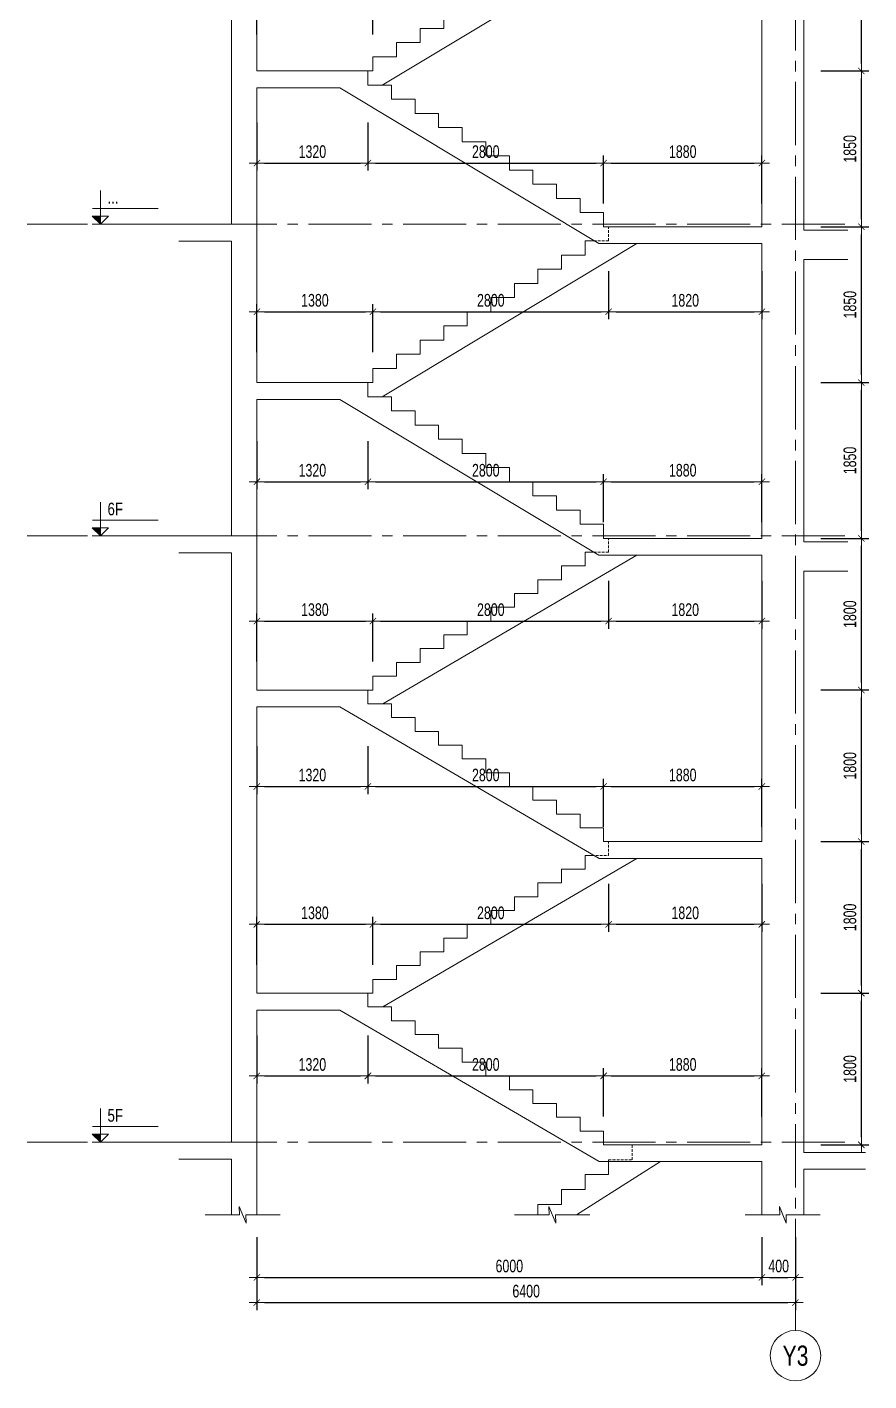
# Model space of a CAD drawing. Header units: millimetres. Extents: x -179076 to 100718, y -27473 to 38481.
# Drawn here: x 12497 to 22499, y -26874 to -10800 of the extents above; entities that cross this region are included whole.
import ezdxf
from ezdxf.enums import TextEntityAlignment as Align

# ---------------------------------------------------------------- set-up
doc = ezdxf.new("R2010")
doc.units = ezdxf.units.MM
doc.linetypes.add('CENTER2', pattern=[1.125, 0.75, -0.125, 0.125, -0.125])
doc.linetypes.add('HIDDEN2', pattern=[4.7625, 3.175, -1.5875])
doc.layers.get('Defpoints').update_dxf_attribs({"color": 151, "lineweight": 9})
for name, color, linetype, lineweight in [('NDC_S_ANNO', 7, 'Continuous', 20), ('NDC_S_AXIS', 5, 'CENTER2', 13), ('NDC_S_CONTINUOUS', 3, 'Continuous', 20), ('NDC_S_DIM', 1, 'Continuous', 15), ('NDC_S_HIDDEN', 8, 'HIDDEN2', 13), ('NDC_S_SLAB', 2, 'Continuous', 20), ('NDC_S_SYMBOL', 1, 'Continuous', 15), ('NDC_S_TEXT SYMBOL', 7, 'Continuous', 20), ('NDC_S_VN TEXT', 7, 'Continuous', 20)]:
    doc.layers.add(name, color=color, linetype=linetype, lineweight=lineweight)
doc.styles.add('NDC_ANNO', font='', dxfattribs={"width": 0.8})
doc.styles.add('NDC_DIM', font='', dxfattribs={"width": 0.75})
doc.styles.get('NDC_ANNO').set_extended_font_data('Dotum')
doc.styles.get('NDC_DIM').set_extended_font_data('Dotum')
doc.dimstyles.new('NDC_dim_60', dxfattribs={"dimscale": 60, "dimtxt": 2.5, "dimasz": 1.5, "dimexe": 1.5, "dimexo": 2.5, "dimgap": 1, "dimtad": 1, "dimdec": 0, "dimzin": 0, "dimdsep": 46, "dimtxsty": 'NDC_DIM', "dimblk": 'DIMMARK', "dimcen": 0.09, "dimdle": 1.2, "dimclrd": 1, "dimclre": 1, "dimclrt": 3, "dimadec": 0, "dimazin": 0, "dimtfac": 1, "dimtdec": 0, "dimtix": 1, "dimtofl": 0, "dimtmove": 0, "dimatfit": 3, "dimfxl": 8, "dimfxlon": 1, "dimtolj": 1, "dimtzin": 0, "dimarcsym": 0})

# ---------------------------------------------------------------- blocks, each defined once
blk = doc.blocks.new('DIMMARK')
at = {"layer": 'NDC_S_DIM', "color": 1}
blk.add_line((-1.5, 0), (1, 0), dxfattribs=at)
at = {"layer": 'NDC_S_DIM', "color": 2, "const_width": 0.1}
blk.add_lwpolyline([(-0.42, -0.42), (0.42, 0.42)], dxfattribs=at)
blk = doc.blocks.new('*D302')
at = {"layer": 'Defpoints', "color": 0, "transparency": 16777216}
for p in [(15227, -22471), (16547, -22435), (16547, -23253)]:
    blk.add_point(p, dxfattribs=at)
at = {"layer": 'NDC_S_DIM', "color": 1, "lineweight": -2, "transparency": 16777216}
for p, q in [((15227, -22773), (15227, -23343)), ((16547, -22773), (16547, -23343)), ((15317, -23253), (16457, -23253))]:
    blk.add_line(p, q, dxfattribs=at)
at = {"layer": 'NDC_S_DIM', "color": 1, "lineweight": -2, "transparency": 16777216, "xscale": 90, "yscale": 90, "zscale": 90, "rotation": 180}
blk.add_blockref('DIMMARK', (15227, -23253), dxfattribs=at)
at = {"layer": 'NDC_S_DIM', "color": 1, "lineweight": -2, "transparency": 16777216, "xscale": 90, "yscale": 90, "zscale": 90}
blk.add_blockref('DIMMARK', (16547, -23253), dxfattribs=at)
at = {"layer": 'NDC_S_DIM', "color": 3, "transparency": 16777216, "insert": (15887, -23118), "char_height": 150, "attachment_point": 5, "style": 'NDC_DIM'}
blk.add_mtext('\\A1;1320', dxfattribs=at)
blk = doc.blocks.new('*D303')
at = {"layer": 'Defpoints', "color": 0, "transparency": 16777216}
for p in [(16547, -22435), (19347, -23253), (19347, -24071)]:
    blk.add_point(p, dxfattribs=at)
at = {"layer": 'NDC_S_DIM', "color": 1, "lineweight": -2, "transparency": 16777216}
for p, q in [((16547, -22773), (16547, -23343)), ((16637, -23253), (19257, -23253)), ((19347, -23733), (19347, -23163))]:
    blk.add_line(p, q, dxfattribs=at)
at = {"layer": 'NDC_S_DIM', "color": 1, "lineweight": -2, "transparency": 16777216, "xscale": 90, "yscale": 90, "zscale": 90, "rotation": 180}
blk.add_blockref('DIMMARK', (16547, -23253), dxfattribs=at)
at = {"layer": 'NDC_S_DIM', "color": 1, "lineweight": -2, "transparency": 16777216, "xscale": 90, "yscale": 90, "zscale": 90}
blk.add_blockref('DIMMARK', (19347, -23253), dxfattribs=at)
at = {"layer": 'NDC_S_DIM', "color": 3, "transparency": 16777216, "insert": (17947, -23118), "char_height": 150, "attachment_point": 5, "style": 'NDC_DIM'}
blk.add_mtext('\\A1;2800', dxfattribs=at)
blk = doc.blocks.new('*D304')
at = {"layer": 'Defpoints', "color": 0, "transparency": 16777216}
for p in [(21227, -23253), (19347, -24071), (21227, -24071)]:
    blk.add_point(p, dxfattribs=at)
at = {"layer": 'NDC_S_DIM', "color": 1, "lineweight": -2, "transparency": 16777216}
for p, q in [((19347, -23733), (19347, -23163)), ((19437, -23253), (21137, -23253)), ((21227, -23733), (21227, -23163))]:
    blk.add_line(p, q, dxfattribs=at)
at = {"layer": 'NDC_S_DIM', "color": 1, "lineweight": -2, "transparency": 16777216, "xscale": 90, "yscale": 90, "zscale": 90, "rotation": 180}
blk.add_blockref('DIMMARK', (19347, -23253), dxfattribs=at)
at = {"layer": 'NDC_S_DIM', "color": 1, "lineweight": -2, "transparency": 16777216, "xscale": 90, "yscale": 90, "zscale": 90}
blk.add_blockref('DIMMARK', (21227, -23253), dxfattribs=at)
at = {"layer": 'NDC_S_DIM', "color": 3, "transparency": 16777216, "insert": (20287, -23118), "char_height": 150, "attachment_point": 5, "style": 'NDC_DIM'}
blk.add_mtext('\\A1;1880', dxfattribs=at)
blk = doc.blocks.new('*D305')
at = {"layer": 'Defpoints', "color": 0, "transparency": 16777216}
for p in [(16607, -21453), (15227, -22271), (16607, -22271)]:
    blk.add_point(p, dxfattribs=at)
at = {"layer": 'NDC_S_DIM', "color": 1, "lineweight": -2, "transparency": 16777216}
for p, q in [((15227, -21933), (15227, -21363)), ((16607, -21933), (16607, -21363)), ((15317, -21453), (16517, -21453))]:
    blk.add_line(p, q, dxfattribs=at)
at = {"layer": 'NDC_S_DIM', "color": 1, "lineweight": -2, "transparency": 16777216, "xscale": 90, "yscale": 90, "zscale": 90, "rotation": 180}
blk.add_blockref('DIMMARK', (15227, -21453), dxfattribs=at)
at = {"layer": 'NDC_S_DIM', "color": 1, "lineweight": -2, "transparency": 16777216, "xscale": 90, "yscale": 90, "zscale": 90}
blk.add_blockref('DIMMARK', (16607, -21453), dxfattribs=at)
at = {"layer": 'NDC_S_DIM', "color": 3, "transparency": 16777216, "insert": (15917, -21318), "char_height": 150, "attachment_point": 5, "style": 'NDC_DIM'}
blk.add_mtext('\\A1;1380', dxfattribs=at)
blk = doc.blocks.new('*D306')
at = {"layer": 'Defpoints', "color": 0, "transparency": 16777216}
for p in [(19407, -20635), (19407, -21453), (16607, -22271)]:
    blk.add_point(p, dxfattribs=at)
at = {"layer": 'NDC_S_DIM', "color": 1, "lineweight": -2, "transparency": 16777216}
for p, q in [((19407, -20973), (19407, -21543)), ((16607, -21933), (16607, -21363)), ((16697, -21453), (19317, -21453))]:
    blk.add_line(p, q, dxfattribs=at)
at = {"layer": 'NDC_S_DIM', "color": 1, "lineweight": -2, "transparency": 16777216, "xscale": 90, "yscale": 90, "zscale": 90, "rotation": 180}
blk.add_blockref('DIMMARK', (16607, -21453), dxfattribs=at)
at = {"layer": 'NDC_S_DIM', "color": 1, "lineweight": -2, "transparency": 16777216, "xscale": 90, "yscale": 90, "zscale": 90}
blk.add_blockref('DIMMARK', (19407, -21453), dxfattribs=at)
at = {"layer": 'NDC_S_DIM', "color": 3, "transparency": 16777216, "insert": (18007, -21318), "char_height": 150, "attachment_point": 5, "style": 'NDC_DIM'}
blk.add_mtext('\\A1;2800', dxfattribs=at)
blk = doc.blocks.new('*D307')
at = {"layer": 'Defpoints', "color": 0, "transparency": 16777216}
for p in [(19407, -20635), (21227, -20671), (21227, -21453)]:
    blk.add_point(p, dxfattribs=at)
at = {"layer": 'NDC_S_DIM', "color": 1, "lineweight": -2, "transparency": 16777216}
for p, q in [((19407, -20973), (19407, -21543)), ((21227, -20973), (21227, -21543)), ((19497, -21453), (21137, -21453))]:
    blk.add_line(p, q, dxfattribs=at)
at = {"layer": 'NDC_S_DIM', "color": 1, "lineweight": -2, "transparency": 16777216, "xscale": 90, "yscale": 90, "zscale": 90, "rotation": 180}
blk.add_blockref('DIMMARK', (19407, -21453), dxfattribs=at)
at = {"layer": 'NDC_S_DIM', "color": 1, "lineweight": -2, "transparency": 16777216, "xscale": 90, "yscale": 90, "zscale": 90}
blk.add_blockref('DIMMARK', (21227, -21453), dxfattribs=at)
at = {"layer": 'NDC_S_DIM', "color": 3, "transparency": 16777216, "insert": (20317, -21318), "char_height": 150, "attachment_point": 5, "style": 'NDC_DIM'}
blk.add_mtext('\\A1;1820', dxfattribs=at)
blk = doc.blocks.new('*D308')
at = {"layer": 'Defpoints', "color": 0, "transparency": 16777216}
for p in [(15227, -18671), (16547, -18671), (16547, -19817)]:
    blk.add_point(p, dxfattribs=at)
at = {"layer": 'NDC_S_DIM', "color": 1, "lineweight": -2, "transparency": 16777216}
for p, q in [((15227, -19337), (15227, -19907)), ((16547, -19337), (16547, -19907)), ((15317, -19817), (16457, -19817))]:
    blk.add_line(p, q, dxfattribs=at)
at = {"layer": 'NDC_S_DIM', "color": 1, "lineweight": -2, "transparency": 16777216, "xscale": 90, "yscale": 90, "zscale": 90, "rotation": 180}
blk.add_blockref('DIMMARK', (15227, -19817), dxfattribs=at)
at = {"layer": 'NDC_S_DIM', "color": 1, "lineweight": -2, "transparency": 16777216, "xscale": 90, "yscale": 90, "zscale": 90}
blk.add_blockref('DIMMARK', (16547, -19817), dxfattribs=at)
at = {"layer": 'NDC_S_DIM', "color": 3, "transparency": 16777216, "insert": (15887, -19681), "char_height": 150, "attachment_point": 5, "style": 'NDC_DIM'}
blk.add_mtext('\\A1;1320', dxfattribs=at)
blk = doc.blocks.new('*D309')
at = {"layer": 'Defpoints', "color": 0, "transparency": 16777216}
for p in [(16547, -18671), (19347, -19817), (19347, -20471)]:
    blk.add_point(p, dxfattribs=at)
at = {"layer": 'NDC_S_DIM', "color": 1, "lineweight": -2, "transparency": 16777216}
for p, q in [((16547, -19337), (16547, -19907)), ((19347, -20297), (19347, -19727)), ((16637, -19817), (19257, -19817))]:
    blk.add_line(p, q, dxfattribs=at)
at = {"layer": 'NDC_S_DIM', "color": 1, "lineweight": -2, "transparency": 16777216, "xscale": 90, "yscale": 90, "zscale": 90, "rotation": 180}
blk.add_blockref('DIMMARK', (16547, -19817), dxfattribs=at)
at = {"layer": 'NDC_S_DIM', "color": 1, "lineweight": -2, "transparency": 16777216, "xscale": 90, "yscale": 90, "zscale": 90}
blk.add_blockref('DIMMARK', (19347, -19817), dxfattribs=at)
at = {"layer": 'NDC_S_DIM', "color": 3, "transparency": 16777216, "insert": (17947, -19681), "char_height": 150, "attachment_point": 5, "style": 'NDC_DIM'}
blk.add_mtext('\\A1;2800', dxfattribs=at)
blk = doc.blocks.new('*D310')
at = {"layer": 'Defpoints', "color": 0, "transparency": 16777216}
for p in [(21227, -19817), (19347, -20471), (21227, -20471)]:
    blk.add_point(p, dxfattribs=at)
at = {"layer": 'NDC_S_DIM', "color": 1, "lineweight": -2, "transparency": 16777216}
for p, q in [((19347, -20297), (19347, -19727)), ((21227, -20297), (21227, -19727)), ((19437, -19817), (21137, -19817))]:
    blk.add_line(p, q, dxfattribs=at)
at = {"layer": 'NDC_S_DIM', "color": 1, "lineweight": -2, "transparency": 16777216, "xscale": 90, "yscale": 90, "zscale": 90, "rotation": 180}
blk.add_blockref('DIMMARK', (19347, -19817), dxfattribs=at)
at = {"layer": 'NDC_S_DIM', "color": 1, "lineweight": -2, "transparency": 16777216, "xscale": 90, "yscale": 90, "zscale": 90}
blk.add_blockref('DIMMARK', (21227, -19817), dxfattribs=at)
at = {"layer": 'NDC_S_DIM', "color": 3, "transparency": 16777216, "insert": (20287, -19681), "char_height": 150, "attachment_point": 5, "style": 'NDC_DIM'}
blk.add_mtext('\\A1;1880', dxfattribs=at)
blk = doc.blocks.new('*D311')
at = {"layer": 'Defpoints', "color": 0, "transparency": 16777216}
for p in [(16607, -17853), (15227, -18671), (16607, -18671)]:
    blk.add_point(p, dxfattribs=at)
at = {"layer": 'NDC_S_DIM', "color": 1, "lineweight": -2, "transparency": 16777216}
for p, q in [((15227, -18333), (15227, -17763)), ((16607, -18333), (16607, -17763)), ((15317, -17853), (16517, -17853))]:
    blk.add_line(p, q, dxfattribs=at)
at = {"layer": 'NDC_S_DIM', "color": 1, "lineweight": -2, "transparency": 16777216, "xscale": 90, "yscale": 90, "zscale": 90, "rotation": 180}
blk.add_blockref('DIMMARK', (15227, -17853), dxfattribs=at)
at = {"layer": 'NDC_S_DIM', "color": 1, "lineweight": -2, "transparency": 16777216, "xscale": 90, "yscale": 90, "zscale": 90}
blk.add_blockref('DIMMARK', (16607, -17853), dxfattribs=at)
at = {"layer": 'NDC_S_DIM', "color": 3, "transparency": 16777216, "insert": (15917, -17718), "char_height": 150, "attachment_point": 5, "style": 'NDC_DIM'}
blk.add_mtext('\\A1;1380', dxfattribs=at)
blk = doc.blocks.new('*D312')
at = {"layer": 'Defpoints', "color": 0, "transparency": 16777216}
for p in [(19407, -17035), (19407, -17853), (16607, -18671)]:
    blk.add_point(p, dxfattribs=at)
at = {"layer": 'NDC_S_DIM', "color": 1, "lineweight": -2, "transparency": 16777216}
for p, q in [((19407, -17373), (19407, -17943)), ((16607, -18333), (16607, -17763)), ((16697, -17853), (19317, -17853))]:
    blk.add_line(p, q, dxfattribs=at)
at = {"layer": 'NDC_S_DIM', "color": 1, "lineweight": -2, "transparency": 16777216, "xscale": 90, "yscale": 90, "zscale": 90, "rotation": 180}
blk.add_blockref('DIMMARK', (16607, -17853), dxfattribs=at)
at = {"layer": 'NDC_S_DIM', "color": 1, "lineweight": -2, "transparency": 16777216, "xscale": 90, "yscale": 90, "zscale": 90}
blk.add_blockref('DIMMARK', (19407, -17853), dxfattribs=at)
at = {"layer": 'NDC_S_DIM', "color": 3, "transparency": 16777216, "insert": (18007, -17718), "char_height": 150, "attachment_point": 5, "style": 'NDC_DIM'}
blk.add_mtext('\\A1;2800', dxfattribs=at)
blk = doc.blocks.new('*D313')
at = {"layer": 'Defpoints', "color": 0, "transparency": 16777216}
for p in [(19407, -17035), (21227, -17071), (21227, -17853)]:
    blk.add_point(p, dxfattribs=at)
at = {"layer": 'NDC_S_DIM', "color": 1, "lineweight": -2, "transparency": 16777216}
for p, q in [((19407, -17373), (19407, -17943)), ((21227, -17373), (21227, -17943)), ((19497, -17853), (21137, -17853))]:
    blk.add_line(p, q, dxfattribs=at)
at = {"layer": 'NDC_S_DIM', "color": 1, "lineweight": -2, "transparency": 16777216, "xscale": 90, "yscale": 90, "zscale": 90, "rotation": 180}
blk.add_blockref('DIMMARK', (19407, -17853), dxfattribs=at)
at = {"layer": 'NDC_S_DIM', "color": 1, "lineweight": -2, "transparency": 16777216, "xscale": 90, "yscale": 90, "zscale": 90}
blk.add_blockref('DIMMARK', (21227, -17853), dxfattribs=at)
at = {"layer": 'NDC_S_DIM', "color": 3, "transparency": 16777216, "insert": (20317, -17718), "char_height": 150, "attachment_point": 5, "style": 'NDC_DIM'}
blk.add_mtext('\\A1;1820', dxfattribs=at)
blk = doc.blocks.new('*D314')
at = {"layer": 'Defpoints', "color": 0, "transparency": 16777216}
for p in [(15227, -15221), (16547, -15189), (16547, -16198)]:
    blk.add_point(p, dxfattribs=at)
at = {"layer": 'NDC_S_DIM', "color": 1, "lineweight": -2, "transparency": 16777216}
for p, q in [((15227, -15718), (15227, -16288)), ((16547, -15718), (16547, -16288)), ((15317, -16198), (16457, -16198))]:
    blk.add_line(p, q, dxfattribs=at)
at = {"layer": 'NDC_S_DIM', "color": 1, "lineweight": -2, "transparency": 16777216, "xscale": 90, "yscale": 90, "zscale": 90, "rotation": 180}
blk.add_blockref('DIMMARK', (15227, -16198), dxfattribs=at)
at = {"layer": 'NDC_S_DIM', "color": 1, "lineweight": -2, "transparency": 16777216, "xscale": 90, "yscale": 90, "zscale": 90}
blk.add_blockref('DIMMARK', (16547, -16198), dxfattribs=at)
at = {"layer": 'NDC_S_DIM', "color": 3, "transparency": 16777216, "insert": (15887, -16063), "char_height": 150, "attachment_point": 5, "style": 'NDC_DIM'}
blk.add_mtext('\\A1;1320', dxfattribs=at)
blk = doc.blocks.new('*D315')
at = {"layer": 'Defpoints', "color": 0, "transparency": 16777216}
for p in [(16547, -15189), (19347, -16198), (19347, -16871)]:
    blk.add_point(p, dxfattribs=at)
at = {"layer": 'NDC_S_DIM', "color": 1, "lineweight": -2, "transparency": 16777216}
for p, q in [((16547, -15718), (16547, -16288)), ((16637, -16198), (19257, -16198)), ((19347, -16678), (19347, -16108))]:
    blk.add_line(p, q, dxfattribs=at)
at = {"layer": 'NDC_S_DIM', "color": 1, "lineweight": -2, "transparency": 16777216, "xscale": 90, "yscale": 90, "zscale": 90, "rotation": 180}
blk.add_blockref('DIMMARK', (16547, -16198), dxfattribs=at)
at = {"layer": 'NDC_S_DIM', "color": 1, "lineweight": -2, "transparency": 16777216, "xscale": 90, "yscale": 90, "zscale": 90}
blk.add_blockref('DIMMARK', (19347, -16198), dxfattribs=at)
at = {"layer": 'NDC_S_DIM', "color": 3, "transparency": 16777216, "insert": (17947, -16063), "char_height": 150, "attachment_point": 5, "style": 'NDC_DIM'}
blk.add_mtext('\\A1;2800', dxfattribs=at)
blk = doc.blocks.new('*D316')
at = {"layer": 'Defpoints', "color": 0, "transparency": 16777216}
for p in [(21227, -16198), (19347, -16871), (21227, -16871)]:
    blk.add_point(p, dxfattribs=at)
at = {"layer": 'NDC_S_DIM', "color": 1, "lineweight": -2, "transparency": 16777216}
for p, q in [((19347, -16678), (19347, -16108)), ((19437, -16198), (21137, -16198)), ((21227, -16678), (21227, -16108))]:
    blk.add_line(p, q, dxfattribs=at)
at = {"layer": 'NDC_S_DIM', "color": 1, "lineweight": -2, "transparency": 16777216, "xscale": 90, "yscale": 90, "zscale": 90, "rotation": 180}
blk.add_blockref('DIMMARK', (19347, -16198), dxfattribs=at)
at = {"layer": 'NDC_S_DIM', "color": 1, "lineweight": -2, "transparency": 16777216, "xscale": 90, "yscale": 90, "zscale": 90}
blk.add_blockref('DIMMARK', (21227, -16198), dxfattribs=at)
at = {"layer": 'NDC_S_DIM', "color": 3, "transparency": 16777216, "insert": (20287, -16063), "char_height": 150, "attachment_point": 5, "style": 'NDC_DIM'}
blk.add_mtext('\\A1;1880', dxfattribs=at)
blk = doc.blocks.new('*D317')
at = {"layer": 'Defpoints', "color": 0, "transparency": 16777216}
for p in [(16607, -14180), (15227, -15021), (16607, -15021)]:
    blk.add_point(p, dxfattribs=at)
at = {"layer": 'NDC_S_DIM', "color": 1, "lineweight": -2, "transparency": 16777216}
for p, q in [((15227, -14660), (15227, -14090)), ((16607, -14660), (16607, -14090)), ((15317, -14180), (16517, -14180))]:
    blk.add_line(p, q, dxfattribs=at)
at = {"layer": 'NDC_S_DIM', "color": 1, "lineweight": -2, "transparency": 16777216, "xscale": 90, "yscale": 90, "zscale": 90, "rotation": 180}
blk.add_blockref('DIMMARK', (15227, -14180), dxfattribs=at)
at = {"layer": 'NDC_S_DIM', "color": 1, "lineweight": -2, "transparency": 16777216, "xscale": 90, "yscale": 90, "zscale": 90}
blk.add_blockref('DIMMARK', (16607, -14180), dxfattribs=at)
at = {"layer": 'NDC_S_DIM', "color": 3, "transparency": 16777216, "insert": (15917, -14045), "char_height": 150, "attachment_point": 5, "style": 'NDC_DIM'}
blk.add_mtext('\\A1;1380', dxfattribs=at)
blk = doc.blocks.new('*D318')
at = {"layer": 'Defpoints', "color": 0, "transparency": 16777216}
for p in [(19407, -13339), (19407, -14180), (16607, -15021)]:
    blk.add_point(p, dxfattribs=at)
at = {"layer": 'NDC_S_DIM', "color": 1, "lineweight": -2, "transparency": 16777216}
for p, q in [((19407, -13700), (19407, -14270)), ((16607, -14660), (16607, -14090)), ((16697, -14180), (19317, -14180))]:
    blk.add_line(p, q, dxfattribs=at)
at = {"layer": 'NDC_S_DIM', "color": 1, "lineweight": -2, "transparency": 16777216, "xscale": 90, "yscale": 90, "zscale": 90, "rotation": 180}
blk.add_blockref('DIMMARK', (16607, -14180), dxfattribs=at)
at = {"layer": 'NDC_S_DIM', "color": 1, "lineweight": -2, "transparency": 16777216, "xscale": 90, "yscale": 90, "zscale": 90}
blk.add_blockref('DIMMARK', (19407, -14180), dxfattribs=at)
at = {"layer": 'NDC_S_DIM', "color": 3, "transparency": 16777216, "insert": (18007, -14045), "char_height": 150, "attachment_point": 5, "style": 'NDC_DIM'}
blk.add_mtext('\\A1;2800', dxfattribs=at)
blk = doc.blocks.new('*D319')
at = {"layer": 'Defpoints', "color": 0, "transparency": 16777216}
for p in [(19407, -13339), (21227, -13371), (21227, -14180)]:
    blk.add_point(p, dxfattribs=at)
at = {"layer": 'NDC_S_DIM', "color": 1, "lineweight": -2, "transparency": 16777216}
for p, q in [((19407, -13700), (19407, -14270)), ((21227, -13700), (21227, -14270)), ((19497, -14180), (21137, -14180))]:
    blk.add_line(p, q, dxfattribs=at)
at = {"layer": 'NDC_S_DIM', "color": 1, "lineweight": -2, "transparency": 16777216, "xscale": 90, "yscale": 90, "zscale": 90, "rotation": 180}
blk.add_blockref('DIMMARK', (19407, -14180), dxfattribs=at)
at = {"layer": 'NDC_S_DIM', "color": 1, "lineweight": -2, "transparency": 16777216, "xscale": 90, "yscale": 90, "zscale": 90}
blk.add_blockref('DIMMARK', (21227, -14180), dxfattribs=at)
at = {"layer": 'NDC_S_DIM', "color": 3, "transparency": 16777216, "insert": (20317, -14045), "char_height": 150, "attachment_point": 5, "style": 'NDC_DIM'}
blk.add_mtext('\\A1;1820', dxfattribs=at)
blk = doc.blocks.new('kata_block_CT')
at = {"layer": 'NDC_S_ANNO'}
blk.add_hatch(color=3, dxfattribs=at).paths.add_polyline_path([(0, 1.6), (-1.61, 1.6), (0, 0)])
at = {"layer": 'NDC_S_ANNO', "ltscale": 50}
h = blk.add_hatch(dxfattribs=at)
h.set_pattern_fill('ANSI31', color=256, scale=1.406, style=0)
h.paths.add_polyline_path([(0, 1.6), (0, 0), (1.61, 1.6)])
for p, q in [((-1.59, 3.14), (11.47, 3.14)), ((11.56, 0), (-1.64, 0))]:
    blk.add_line(p, q, dxfattribs=at)
for points in [[(0, 6.69), (0, 0)], [(0, 0), (-1.61, 1.6), (0, 1.6)], [(0, 0), (1.61, 1.6), (0, 1.6)]]:
    blk.add_lwpolyline(points, dxfattribs=at)
at = {"layer": 'NDC_S_ANNO', "color": 8, "ltscale": 50}
blk.add_lwpolyline([(0, 0), (-1.61, 1.6), (0, 1.6)], dxfattribs=at)
at = {"layer": 'NDC_S_TEXT SYMBOL', "color": 3, "style": 'NDC_ANNO', "width": 0.8}
blk.add_attdef('CT', (1.41, 4.07), '', height=2.5, dxfattribs=at)
blk = doc.blocks.new('*D516')
at = {"layer": 'Defpoints', "color": 0, "transparency": 16777216}
for p in [(15227, -24391), (21227, -24391), (21227, -25646)]:
    blk.add_point(p, dxfattribs=at)
at = {"layer": 'NDC_S_DIM', "color": 1, "lineweight": -2, "transparency": 16777216}
for p, q in [((15227, -25166), (15227, -25736)), ((21227, -25166), (21227, -25736)), ((15317, -25646), (21137, -25646))]:
    blk.add_line(p, q, dxfattribs=at)
at = {"layer": 'NDC_S_DIM', "color": 1, "lineweight": -2, "transparency": 16777216, "xscale": 90, "yscale": 90, "zscale": 90, "rotation": 180}
blk.add_blockref('DIMMARK', (15227, -25646), dxfattribs=at)
at = {"layer": 'NDC_S_DIM', "color": 1, "lineweight": -2, "transparency": 16777216, "xscale": 90, "yscale": 90, "zscale": 90}
blk.add_blockref('DIMMARK', (21227, -25646), dxfattribs=at)
at = {"layer": 'NDC_S_DIM', "color": 3, "transparency": 16777216, "insert": (18227, -25511), "char_height": 150, "attachment_point": 5, "style": 'NDC_DIM'}
blk.add_mtext('\\A1;6000', dxfattribs=at)
blk = doc.blocks.new('*D517')
at = {"layer": 'Defpoints', "color": 0, "transparency": 16777216}
for p in [(21627, -24041), (21227, -24391), (21627, -25646)]:
    blk.add_point(p, dxfattribs=at)
at = {"layer": 'NDC_S_DIM', "color": 1, "lineweight": -2, "transparency": 16777216}
for p, q in [((21227, -25166), (21227, -25736)), ((21627, -25166), (21627, -25736)), ((21317, -25646), (21537, -25646))]:
    blk.add_line(p, q, dxfattribs=at)
at = {"layer": 'NDC_S_DIM', "color": 1, "lineweight": -2, "transparency": 16777216, "xscale": 90, "yscale": 90, "zscale": 90, "rotation": 180}
blk.add_blockref('DIMMARK', (21227, -25646), dxfattribs=at)
at = {"layer": 'NDC_S_DIM', "color": 1, "lineweight": -2, "transparency": 16777216, "xscale": 90, "yscale": 90, "zscale": 90}
blk.add_blockref('DIMMARK', (21627, -25646), dxfattribs=at)
at = {"layer": 'NDC_S_DIM', "color": 3, "transparency": 16777216, "insert": (21427, -25511), "char_height": 150, "attachment_point": 5, "style": 'NDC_DIM'}
blk.add_mtext('\\A1;400', dxfattribs=at)
blk = doc.blocks.new('*D518')
at = {"layer": 'Defpoints', "color": 0, "transparency": 16777216}
for p in [(21627, -24041), (15227, -24391), (21627, -25944)]:
    blk.add_point(p, dxfattribs=at)
at = {"layer": 'NDC_S_DIM', "color": 1, "lineweight": -2, "transparency": 16777216}
for p, q in [((15227, -25464), (15227, -26034)), ((21627, -25464), (21627, -26034)), ((15317, -25944), (21537, -25944))]:
    blk.add_line(p, q, dxfattribs=at)
at = {"layer": 'NDC_S_DIM', "color": 1, "lineweight": -2, "transparency": 16777216, "xscale": 90, "yscale": 90, "zscale": 90, "rotation": 180}
blk.add_blockref('DIMMARK', (15227, -25944), dxfattribs=at)
at = {"layer": 'NDC_S_DIM', "color": 1, "lineweight": -2, "transparency": 16777216, "xscale": 90, "yscale": 90, "zscale": 90}
blk.add_blockref('DIMMARK', (21627, -25944), dxfattribs=at)
at = {"layer": 'NDC_S_DIM', "color": 3, "transparency": 16777216, "insert": (18427, -25809), "char_height": 150, "attachment_point": 5, "style": 'NDC_DIM'}
blk.add_mtext('\\A1;6400', dxfattribs=at)
blk = doc.blocks.new('*U187')
at = {"layer": 'NDC_S_SYMBOL'}
blk.add_line((0, 5), (0, 9), dxfattribs=at)
blk.add_circle((0, 0), 5, dxfattribs=at)
at = {"layer": 'NDC_S_TEXT SYMBOL', "color": 7, "style": 'NDC_ANNO', "width": 0.8}
blk.add_attdef('GRID', text='', height=4, dxfattribs=at).set_placement((0, 0), align=Align.MIDDLE)
blk = doc.blocks.new('*D497')
at = {"layer": 'Defpoints', "color": 0, "transparency": 16777216}
for p in [(15227, -11321), (16547, -11321), (16547, -12415)]:
    blk.add_point(p, dxfattribs=at)
at = {"layer": 'NDC_S_DIM', "color": 1, "lineweight": -2, "transparency": 16777216}
for p, q in [((15227, -11935), (15227, -12505)), ((16547, -11935), (16547, -12505)), ((15317, -12415), (16457, -12415))]:
    blk.add_line(p, q, dxfattribs=at)
at = {"layer": 'NDC_S_DIM', "color": 1, "lineweight": -2, "transparency": 16777216, "xscale": 90, "yscale": 90, "zscale": 90, "rotation": 180}
blk.add_blockref('DIMMARK', (15227, -12415), dxfattribs=at)
at = {"layer": 'NDC_S_DIM', "color": 1, "lineweight": -2, "transparency": 16777216, "xscale": 90, "yscale": 90, "zscale": 90}
blk.add_blockref('DIMMARK', (16547, -12415), dxfattribs=at)
at = {"layer": 'NDC_S_DIM', "color": 3, "transparency": 16777216, "insert": (15887, -12280), "char_height": 150, "attachment_point": 5, "style": 'NDC_DIM'}
blk.add_mtext('\\A1;1320', dxfattribs=at)
blk = doc.blocks.new('*D498')
at = {"layer": 'Defpoints', "color": 0, "transparency": 16777216}
for p in [(16547, -11321), (19347, -12415), (19347, -13171)]:
    blk.add_point(p, dxfattribs=at)
at = {"layer": 'NDC_S_DIM', "color": 1, "lineweight": -2, "transparency": 16777216}
for p, q in [((16547, -11935), (16547, -12505)), ((19347, -12895), (19347, -12325)), ((16637, -12415), (19257, -12415))]:
    blk.add_line(p, q, dxfattribs=at)
at = {"layer": 'NDC_S_DIM', "color": 1, "lineweight": -2, "transparency": 16777216, "xscale": 90, "yscale": 90, "zscale": 90, "rotation": 180}
blk.add_blockref('DIMMARK', (16547, -12415), dxfattribs=at)
at = {"layer": 'NDC_S_DIM', "color": 1, "lineweight": -2, "transparency": 16777216, "xscale": 90, "yscale": 90, "zscale": 90}
blk.add_blockref('DIMMARK', (19347, -12415), dxfattribs=at)
at = {"layer": 'NDC_S_DIM', "color": 3, "transparency": 16777216, "insert": (17947, -12280), "char_height": 150, "attachment_point": 5, "style": 'NDC_DIM'}
blk.add_mtext('\\A1;2800', dxfattribs=at)
blk = doc.blocks.new('*D499')
at = {"layer": 'Defpoints', "color": 0, "transparency": 16777216}
for p in [(21227, -12415), (19347, -13171), (21227, -13171)]:
    blk.add_point(p, dxfattribs=at)
at = {"layer": 'NDC_S_DIM', "color": 1, "lineweight": -2, "transparency": 16777216}
for p, q in [((19347, -12895), (19347, -12325)), ((21227, -12895), (21227, -12325)), ((19437, -12415), (21137, -12415))]:
    blk.add_line(p, q, dxfattribs=at)
at = {"layer": 'NDC_S_DIM', "color": 1, "lineweight": -2, "transparency": 16777216, "xscale": 90, "yscale": 90, "zscale": 90, "rotation": 180}
blk.add_blockref('DIMMARK', (19347, -12415), dxfattribs=at)
at = {"layer": 'NDC_S_DIM', "color": 1, "lineweight": -2, "transparency": 16777216, "xscale": 90, "yscale": 90, "zscale": 90}
blk.add_blockref('DIMMARK', (21227, -12415), dxfattribs=at)
at = {"layer": 'NDC_S_DIM', "color": 3, "transparency": 16777216, "insert": (20287, -12280), "char_height": 150, "attachment_point": 5, "style": 'NDC_DIM'}
blk.add_mtext('\\A1;1880', dxfattribs=at)
blk = doc.blocks.new('*D500')
at = {"layer": 'Defpoints', "color": 0, "transparency": 16777216}
for p in [(16607, -10409), (15227, -11321), (16607, -11321)]:
    blk.add_point(p, dxfattribs=at)
at = {"layer": 'NDC_S_DIM', "color": 1, "lineweight": -2, "transparency": 16777216}
for p, q in [((15227, -10889), (15227, -10319)), ((15317, -10409), (16517, -10409)), ((16607, -10889), (16607, -10319))]:
    blk.add_line(p, q, dxfattribs=at)
at = {"layer": 'NDC_S_DIM', "color": 1, "lineweight": -2, "transparency": 16777216, "xscale": 90, "yscale": 90, "zscale": 90, "rotation": 180}
blk.add_blockref('DIMMARK', (15227, -10409), dxfattribs=at)
at = {"layer": 'NDC_S_DIM', "color": 1, "lineweight": -2, "transparency": 16777216, "xscale": 90, "yscale": 90, "zscale": 90}
blk.add_blockref('DIMMARK', (16607, -10409), dxfattribs=at)
at = {"layer": 'NDC_S_DIM', "color": 3, "transparency": 16777216, "insert": (15917, -10274), "char_height": 150, "attachment_point": 5, "style": 'NDC_DIM'}
blk.add_mtext('\\A1;1380', dxfattribs=at)
blk = doc.blocks.new('*D501')
at = {"layer": 'Defpoints', "color": 0, "transparency": 16777216}
for p in [(19407, -9639), (19407, -10409), (16607, -11321)]:
    blk.add_point(p, dxfattribs=at)
at = {"layer": 'NDC_S_DIM', "color": 1, "lineweight": -2, "transparency": 16777216}
for p, q in [((19407, -9929), (19407, -10499)), ((16607, -10889), (16607, -10319)), ((16697, -10409), (19317, -10409))]:
    blk.add_line(p, q, dxfattribs=at)
at = {"layer": 'NDC_S_DIM', "color": 1, "lineweight": -2, "transparency": 16777216, "xscale": 90, "yscale": 90, "zscale": 90, "rotation": 180}
blk.add_blockref('DIMMARK', (16607, -10409), dxfattribs=at)
at = {"layer": 'NDC_S_DIM', "color": 1, "lineweight": -2, "transparency": 16777216, "xscale": 90, "yscale": 90, "zscale": 90}
blk.add_blockref('DIMMARK', (19407, -10409), dxfattribs=at)
at = {"layer": 'NDC_S_DIM', "color": 3, "transparency": 16777216, "insert": (18007, -10274), "char_height": 150, "attachment_point": 5, "style": 'NDC_DIM'}
blk.add_mtext('\\A1;2800', dxfattribs=at)
blk = doc.blocks.new('*D423')
at = {"layer": 'Defpoints', "color": 0, "transparency": 16777216}
for p in [(16607, -22271), (22409, -22271), (21227, -24071)]:
    blk.add_point(p, dxfattribs=at)
at = {"layer": 'NDC_S_DIM', "color": 1, "lineweight": -2, "transparency": 16777216}
for p, q in [((21929, -22271), (22499, -22271)), ((22409, -23981), (22409, -22361)), ((21929, -24071), (22499, -24071))]:
    blk.add_line(p, q, dxfattribs=at)
at = {"layer": 'NDC_S_DIM', "color": 1, "lineweight": -2, "transparency": 16777216, "xscale": 90, "yscale": 90, "zscale": 90}
for p, rotation in [((22409, -22271), 90), ((22409, -24071), 270)]:
    blk.add_blockref('DIMMARK', p, dxfattribs=dict(at, rotation=rotation))
at = {"layer": 'NDC_S_DIM', "color": 3, "transparency": 16777216, "insert": (22274, -23171), "char_height": 150, "attachment_point": 5, "rotation": 90, "style": 'NDC_DIM'}
blk.add_mtext('\\A1;1800', dxfattribs=at)
blk = doc.blocks.new('*D424')
at = {"layer": 'Defpoints', "color": 0, "transparency": 16777216}
for p in [(19347, -20471), (22409, -20471), (16607, -22271)]:
    blk.add_point(p, dxfattribs=at)
at = {"layer": 'NDC_S_DIM', "color": 1, "lineweight": -2, "transparency": 16777216}
for p, q in [((21929, -20471), (22499, -20471)), ((22409, -22181), (22409, -20561)), ((21929, -22271), (22499, -22271))]:
    blk.add_line(p, q, dxfattribs=at)
at = {"layer": 'NDC_S_DIM', "color": 1, "lineweight": -2, "transparency": 16777216, "xscale": 90, "yscale": 90, "zscale": 90}
for p, rotation in [((22409, -20471), 90), ((22409, -22271), 270)]:
    blk.add_blockref('DIMMARK', p, dxfattribs=dict(at, rotation=rotation))
at = {"layer": 'NDC_S_DIM', "color": 3, "transparency": 16777216, "insert": (22274, -21371), "char_height": 150, "attachment_point": 5, "rotation": 90, "style": 'NDC_DIM'}
blk.add_mtext('\\A1;1800', dxfattribs=at)
blk = doc.blocks.new('*D425')
at = {"layer": 'Defpoints', "color": 0, "transparency": 16777216}
for p in [(16607, -18671), (22409, -18671), (19347, -20471)]:
    blk.add_point(p, dxfattribs=at)
at = {"layer": 'NDC_S_DIM', "color": 1, "lineweight": -2, "transparency": 16777216}
for p, q in [((21929, -18671), (22499, -18671)), ((22409, -20381), (22409, -18761)), ((21929, -20471), (22499, -20471))]:
    blk.add_line(p, q, dxfattribs=at)
at = {"layer": 'NDC_S_DIM', "color": 1, "lineweight": -2, "transparency": 16777216, "xscale": 90, "yscale": 90, "zscale": 90}
for p, rotation in [((22409, -18671), 90), ((22409, -20471), 270)]:
    blk.add_blockref('DIMMARK', p, dxfattribs=dict(at, rotation=rotation))
at = {"layer": 'NDC_S_DIM', "color": 3, "transparency": 16777216, "insert": (22274, -19571), "char_height": 150, "attachment_point": 5, "rotation": 90, "style": 'NDC_DIM'}
blk.add_mtext('\\A1;1800', dxfattribs=at)
blk = doc.blocks.new('*D426')
at = {"layer": 'Defpoints', "color": 0, "transparency": 16777216}
for p in [(19347, -16871), (22409, -16871), (16607, -18671)]:
    blk.add_point(p, dxfattribs=at)
at = {"layer": 'NDC_S_DIM', "color": 1, "lineweight": -2, "transparency": 16777216}
for p, q in [((21929, -16871), (22499, -16871)), ((22409, -18581), (22409, -16961)), ((21929, -18671), (22499, -18671))]:
    blk.add_line(p, q, dxfattribs=at)
at = {"layer": 'NDC_S_DIM', "color": 1, "lineweight": -2, "transparency": 16777216, "xscale": 90, "yscale": 90, "zscale": 90}
for p, rotation in [((22409, -16871), 90), ((22409, -18671), 270)]:
    blk.add_blockref('DIMMARK', p, dxfattribs=dict(at, rotation=rotation))
at = {"layer": 'NDC_S_DIM', "color": 3, "transparency": 16777216, "insert": (22274, -17771), "char_height": 150, "attachment_point": 5, "rotation": 90, "style": 'NDC_DIM'}
blk.add_mtext('\\A1;1800', dxfattribs=at)
blk = doc.blocks.new('*D427')
at = {"layer": 'Defpoints', "color": 0, "transparency": 16777216}
for p in [(16607, -15021), (22409, -15021), (19347, -16871)]:
    blk.add_point(p, dxfattribs=at)
at = {"layer": 'NDC_S_DIM', "color": 1, "lineweight": -2, "transparency": 16777216}
for p, q in [((21929, -15021), (22499, -15021)), ((22409, -16781), (22409, -15111)), ((21929, -16871), (22499, -16871))]:
    blk.add_line(p, q, dxfattribs=at)
at = {"layer": 'NDC_S_DIM', "color": 1, "lineweight": -2, "transparency": 16777216, "xscale": 90, "yscale": 90, "zscale": 90}
for p, rotation in [((22409, -15021), 90), ((22409, -16871), 270)]:
    blk.add_blockref('DIMMARK', p, dxfattribs=dict(at, rotation=rotation))
at = {"layer": 'NDC_S_DIM', "color": 3, "transparency": 16777216, "insert": (22274, -15946), "char_height": 150, "attachment_point": 5, "rotation": 90, "style": 'NDC_DIM'}
blk.add_mtext('\\A1;1850', dxfattribs=at)
blk = doc.blocks.new('*D428')
at = {"layer": 'Defpoints', "color": 0, "transparency": 16777216}
for p in [(19347, -13171), (22409, -13171), (16607, -15021)]:
    blk.add_point(p, dxfattribs=at)
at = {"layer": 'NDC_S_DIM', "color": 1, "lineweight": -2, "transparency": 16777216}
for p, q in [((21929, -13171), (22499, -13171)), ((22409, -14931), (22409, -13261)), ((21929, -15021), (22499, -15021))]:
    blk.add_line(p, q, dxfattribs=at)
at = {"layer": 'NDC_S_DIM', "color": 1, "lineweight": -2, "transparency": 16777216, "xscale": 90, "yscale": 90, "zscale": 90}
for p, rotation in [((22409, -13171), 90), ((22409, -15021), 270)]:
    blk.add_blockref('DIMMARK', p, dxfattribs=dict(at, rotation=rotation))
at = {"layer": 'NDC_S_DIM', "color": 3, "transparency": 16777216, "insert": (22274, -14096), "char_height": 150, "attachment_point": 5, "rotation": 90, "style": 'NDC_DIM'}
blk.add_mtext('\\A1;1850', dxfattribs=at)
blk = doc.blocks.new('*D429')
at = {"layer": 'Defpoints', "color": 0, "transparency": 16777216}
for p in [(16607, -11321), (22409, -11321), (19347, -13171)]:
    blk.add_point(p, dxfattribs=at)
at = {"layer": 'NDC_S_DIM', "color": 1, "lineweight": -2, "transparency": 16777216}
for p, q in [((21929, -11321), (22499, -11321)), ((22409, -13081), (22409, -11411)), ((21929, -13171), (22499, -13171))]:
    blk.add_line(p, q, dxfattribs=at)
at = {"layer": 'NDC_S_DIM', "color": 1, "lineweight": -2, "transparency": 16777216, "xscale": 90, "yscale": 90, "zscale": 90}
for p, rotation in [((22409, -11321), 90), ((22409, -13171), 270)]:
    blk.add_blockref('DIMMARK', p, dxfattribs=dict(at, rotation=rotation))
at = {"layer": 'NDC_S_DIM', "color": 3, "transparency": 16777216, "insert": (22274, -12246), "char_height": 150, "attachment_point": 5, "rotation": 90, "style": 'NDC_DIM'}
blk.add_mtext('\\A1;1850', dxfattribs=at)
blk = doc.blocks.new('*D430')
at = {"layer": 'Defpoints', "color": 0, "transparency": 16777216}
for p in [(19627, -9471), (22409, -9471), (16607, -11321)]:
    blk.add_point(p, dxfattribs=at)
at = {"layer": 'NDC_S_DIM', "color": 1, "lineweight": -2, "transparency": 16777216}
for p, q in [((21929, -9471), (22499, -9471)), ((22409, -11231), (22409, -9561)), ((21929, -11321), (22499, -11321))]:
    blk.add_line(p, q, dxfattribs=at)
at = {"layer": 'NDC_S_DIM', "color": 1, "lineweight": -2, "transparency": 16777216, "xscale": 90, "yscale": 90, "zscale": 90}
for p, rotation in [((22409, -9471), 90), ((22409, -11321), 270)]:
    blk.add_blockref('DIMMARK', p, dxfattribs=dict(at, rotation=rotation))
at = {"layer": 'NDC_S_DIM', "color": 3, "transparency": 16777216, "insert": (22274, -10396), "char_height": 150, "attachment_point": 5, "rotation": 90, "style": 'NDC_DIM'}
blk.add_mtext('\\A1;1850', dxfattribs=at)

msp = doc.modelspace()

# ---------------------------------------------------------------- linework, layer by layer
at = {"layer": 'NDC_S_AXIS', "ltscale": 1000}
for p, q in [((21627, 3173.2), (21627, -25794.5)), ((22214.5, -13141.1), (12497.1, -13141.1)), ((22214.5, -16841.1), (12497.1, -16841.1)), ((22214.5, -24041.1), (12497.1, -24041.1))]:
    msp.add_line(p, q, dxfattribs=at)
at = {"layer": 'NDC_S_CONTINUOUS'}
for p, q in [((19742.5, -9671.1), (16715.4, -11489.2)), ((19742.5, -13371.1), (16715.4, -15189.2)), ((16723.4, -18834.7), (19741.2, -17071.1)), ((16723.4, -22434.7), (19741.2, -20671.1)), ((19025.6, -24903.1), (20024.9, -24271.1))]:
    msp.add_line(p, q, dxfattribs=at)
for points in [[(19238.6, -9639.2), (19127, -9639.2), (19127, -9807.4), (18847, -9807.4), (18847, -9975.6), (18567, -9975.6), (18567, -10143.8), (18287, -10143.8), (18287, -10312), (18007, -10312), (18007, -10480.2), (17727, -10480.2), (17727, -10648.3), (17447, -10648.3), (17447, -10816.5), (17167, -10816.5), (17167, -10984.7), (16887, -10984.7), (16887, -11152.9), (16607, -11152.9), (16607, -11321.1), (16547, -11321.1)], [(19238.6, -13339.2), (19127, -13339.2), (19127, -13507.4), (18847, -13507.4), (18847, -13675.6), (18567, -13675.6), (18567, -13843.8), (18287, -13843.8), (18287, -14012), (18007, -14012), (18007, -14180.2), (17727, -14180.2), (17727, -14348.3), (17447, -14348.3), (17447, -14516.5), (17167, -14516.5), (17167, -14684.7), (16887, -14684.7), (16887, -14852.9), (16607, -14852.9), (16607, -15021.1), (16547, -15021.1)], [(16547, -18671.1), (16607, -18671.1), (16607, -18507.4), (16887, -18507.4), (16887, -18343.8), (17167, -18343.8), (17167, -18180.2), (17447, -18180.2), (17447, -18016.5), (17727, -18016.5), (17727, -17852.9), (18007, -17852.9), (18007, -17689.2), (18287, -17689.2), (18287, -17525.6), (18567, -17525.6), (18567, -17362), (18847, -17362), (18847, -17198.3), (19127, -17198.3), (19127, -17034.7), (19231, -17034.7)], [(16547, -22271.1), (16607, -22271.1), (16607, -22107.4), (16887, -22107.4), (16887, -21943.8), (17167, -21943.8), (17167, -21780.2), (17447, -21780.2), (17447, -21616.5), (17727, -21616.5), (17727, -21452.9), (18007, -21452.9), (18007, -21289.2), (18287, -21289.2), (18287, -21125.6), (18567, -21125.6), (18567, -20962), (18847, -20962), (18847, -20798.3), (19127, -20798.3), (19127, -20634.7), (19230.6, -20634.7)], [(18567, -24903.1), (18567, -24779.4), (18847, -24779.4), (18847, -24602.3), (19127, -24602.3), (19127, -24425.2), (19407, -24425.2), (19407, -24271.1)]]:
    msp.add_lwpolyline(points, dxfattribs=at)
at = {"layer": 'NDC_S_HIDDEN', "ltscale": 10}
for points in [[(19231, -13339.2), (19407, -13339.2), (19407, -13175.6)], [(19231, -17034.7), (19407, -17034.7), (19407, -16871.1)], [(19252.8, -20634.7), (19407, -20634.7), (19407, -20471.1)], [(19407, -24271.1), (19407, -24248.1), (19687, -24248.1), (19687, -24071.1)]]:
    msp.add_lwpolyline(points, dxfattribs=at)
at = {"layer": 'NDC_S_SLAB'}
for p, q in [((15227, -11321.1), (15227, -9441.1)), ((14927, -9641.1), (14927, -13141.1)), ((19291.6, -13371.1), (16211.6, -11521.1)), ((14299.7, -13141.1), (14927, -13141.1)), ((15227, -15021.1), (15227, -13141.1)), ((14299.7, -13341.1), (14927, -13341.1)), ((14927, -13341.1), (14927, -16841.1)), ((21227, -13371.1), (19291.6, -13371.1)), ((19291.6, -17071.1), (16211.6, -15221.1)), ((14299.7, -16841.1), (14927, -16841.1)), ((14299.7, -17041.1), (14927, -17041.1)), ((14927, -17041.1), (14927, -24041.1)), ((21227, -17071.1), (19291.6, -17071.1)), ((15227, -22471.1), (15227, -24903.1)), ((14299.7, -24041.1), (14927, -24041.1)), ((14299.7, -24241.1), (14927, -24241.1)), ((14927, -24241.1), (14927, -24903.1)), ((22457.7, -24161.1), (21727, -24161.1)), ((21727, -24903.1), (21727, -24361.1)), ((22377, -24361.1), (21727, -24361.1))]:
    msp.add_line(p, q, dxfattribs=at)
for points in [[(21227, -9671.1), (21227, -13171.1)], [(22247, -9861.1), (21727, -9861.1), (21727, -13211.1), (22247, -13211.1)], [(21227, -13171.1), (19347, -13171.1), (19347, -13002.9), (19067, -13002.9), (19067, -12834.7), (18787, -12834.7), (18787, -12666.5), (18507, -12666.5), (18507, -12498.3), (18227, -12498.3), (18227, -12330.2), (17947, -12330.2), (17947, -12162), (17667, -12162), (17667, -11993.8), (17387, -11993.8), (17387, -11825.6), (17107, -11825.6), (17107, -11657.4), (16827, -11657.4), (16827, -11489.2), (16547, -11489.2), (16547, -11321.1), (15227, -11321.1)], [(15227, -11521.1), (16211.6, -11521.1)], [(15227, -13141.1), (15227, -11521.1)], [(21227, -13371.1), (21227, -16871.1)], [(22247, -13561.1), (21727, -13561.1), (21727, -16911.1), (22247, -16911.1)], [(21227, -16871.1), (19347, -16871.1), (19347, -16702.9), (19067, -16702.9), (19067, -16534.7), (18787, -16534.7), (18787, -16366.5), (18507, -16366.5), (18507, -16198.3), (18227, -16198.3), (18227, -16030.2), (17947, -16030.2), (17947, -15862), (17667, -15862), (17667, -15693.8), (17387, -15693.8), (17387, -15525.6), (17107, -15525.6), (17107, -15357.4), (16827, -15357.4), (16827, -15189.2), (16547, -15189.2), (16547, -15021.1), (15227, -15021.1)], [(15227, -15221.1), (16211.6, -15221.1)], [(15227, -16841.1), (15227, -15221.1)], [(21227, -17071.1), (21227, -20471.1), (19347, -20471.1), (19347, -20307.4), (19067, -20307.4), (19067, -20143.8), (18787, -20143.8), (18787, -19980.2), (18507, -19980.2), (18507, -19816.5), (18227, -19816.5), (18227, -19652.9), (17947, -19652.9), (17947, -19489.2), (17667, -19489.2), (17667, -19325.6), (17387, -19325.6), (17387, -19162), (17107, -19162), (17107, -18998.3), (16827, -18998.3), (16827, -18834.7), (16547, -18834.7), (16547, -18671.1), (15227, -18671.1), (15227, -16841.1)], [(21727, -24161.1), (21727, -17261.1)], [(22247, -17261.1), (21727, -17261.1)], [(21227, -24071.1), (21227, -20671.1), (19292.9, -20671.1), (16212.9, -18871.1), (15227, -18871.1), (15227, -22271.1)], [(21227, -24071.1), (19347, -24071.1), (19347, -23907.4), (19067, -23907.4), (19067, -23743.8), (18787, -23743.8), (18787, -23580.2), (18507, -23580.2), (18507, -23416.5), (18227, -23416.5), (18227, -23252.9), (17947, -23252.9), (17947, -23089.2), (17667, -23089.2), (17667, -22925.6), (17387, -22925.6), (17387, -22762), (17107, -22762), (17107, -22598.3), (16827, -22598.3), (16827, -22434.7), (16547, -22434.7), (16547, -22271.1), (15227, -22271.1)], [(19292.9, -24271.1), (16212.9, -22471.1), (15227, -22471.1)], [(19292.9, -24271.1), (21227, -24271.1), (21227, -24903.1)], [(22457.7, -24361.1), (22377, -24361.1), (22377, -24361.1)]]:
    msp.add_lwpolyline(points, dxfattribs=at)
at = {"layer": 'NDC_S_SYMBOL'}
for points in [[(14611.4, -24903.1), (15021, -24903.1), (15018.9, -24803.1), (15098.9, -25003.1), (15096.7, -24903.1), (15503, -24903.1)], [(18290, -24903.1), (18699.6, -24903.1), (18697.5, -24803.1), (18777.5, -25003.1), (18775.3, -24903.1), (19181.6, -24903.1)], [(21029.6, -24903.1), (21439.2, -24903.1), (21437, -24803.1), (21517, -25003.1), (21514.8, -24903.1), (21921.1, -24903.1)]]:
    msp.add_lwpolyline(points, dxfattribs=at)

# ---------------------------------------------------------------- block references
at = {"layer": 'NDC_S_AXIS', "xscale": 60, "yscale": 60, "zscale": 60}
msp.add_blockref('*U187', (21627, -26574.5), dxfattribs=at).add_auto_attribs({'GRID': 'Y3'})
at = {"layer": 'NDC_S_VN TEXT', "xscale": 60, "yscale": 60, "zscale": 60}
for p, values in [((13368.4, -13141.1), {'CT': '...'}), ((13368.4, -16841.1), {'CT': '6F'}), ((13368.4, -24041.1), {'CT': '5F'})]:
    msp.add_blockref('kata_block_CT', p, dxfattribs=at).add_auto_attribs(values)

# ---------------------------------------------------------------- dimensions: what is measured, and where the dimension line sits
at = {"layer": 'NDC_S_DIM'}
for base, p1, p2, picture, middle in [((22409.4, -9471.1), (16607, -11321.1), (19627, -9471.1), '*D430', (22274.3, -10396.1)), ((22409.4, -11321.1), (19347, -13171.1), (16607, -11321.1), '*D429', (22274.3, -12246.1)), ((22409.4, -13171.1), (16607, -15021.1), (19347, -13171.1), '*D428', (22274.3, -14096.1)), ((22409.4, -15021.1), (19347, -16871.1), (16607, -15021.1), '*D427', (22274.3, -15946.1)), ((22409.4, -16871.1), (16607, -18671.1), (19347, -16871.1), '*D426', (22274.3, -17771.1)), ((22409.4, -18671.1), (19347, -20471.1), (16607, -18671.1), '*D425', (22274.3, -19571.1)), ((22409.4, -20471.1), (16607, -22271.1), (19347, -20471.1), '*D424', (22274.3, -21371.1))]:
    dim = msp.add_linear_dim(base=base, p1=p1, p2=p2, angle=90, dimstyle='NDC_dim_60', override={"dimtmove": 1}, dxfattribs=at)
    dim.commit()
    dim.dimension.update_dxf_attribs({"geometry": picture, "text_midpoint": middle})
for base, p1, p2, picture, middle in [((19407, -10408.7), (16607, -11321.1), (19407, -9639.2), '*D501', (18007, -10273.6)), ((19347, -12414.7), (16547, -11321.1), (19347, -13171.1), '*D498', (17947, -12279.6)), ((21227, -12414.7), (19347, -13171.1), (21227, -13171.1), '*D499', (20287, -12279.6)), ((19407, -14180.2), (16607, -15021.1), (19407, -13339.2), '*D318', (18007, -14045.1)), ((21227, -14180.2), (19407, -13339.2), (21227, -13371.1), '*D319', (20317, -14045.1)), ((19347, -16198.3), (16547, -15189.2), (19347, -16871.1), '*D315', (17947, -16063.2)), ((21227, -16198.3), (19347, -16871.1), (21227, -16871.1), '*D316', (20287, -16063.2)), ((19407, -17852.9), (16607, -18671.1), (19407, -17034.7), '*D312', (18007, -17717.8)), ((21227, -17852.9), (19407, -17034.7), (21227, -17071.1), '*D313', (20317, -17717.8)), ((19347, -19816.5), (16547, -18671.1), (19347, -20471.1), '*D309', (17947, -19681.4)), ((21227, -19816.5), (19347, -20471.1), (21227, -20471.1), '*D310', (20287, -19681.4)), ((19407, -21452.9), (16607, -22271.1), (19407, -20634.7), '*D306', (18007, -21317.8)), ((21227, -21452.9), (19407, -20634.7), (21227, -20671.1), '*D307', (20317, -21317.8)), ((19347, -23252.9), (16547, -22434.7), (19347, -24071.1), '*D303', (17947, -23117.8)), ((21227, -23252.9), (19347, -24071.1), (21227, -24071.1), '*D304', (20287, -23117.8)), ((21627, -25645.7), (21227, -24391.1), (21627, -24041.1), '*D517', (21427, -25510.6))]:
    dim = msp.add_linear_dim(base=base, p1=p1, p2=p2, dimstyle='NDC_dim_60', override={"dimtmove": 1}, dxfattribs=at)
    dim.commit()
    dim.dimension.update_dxf_attribs({"geometry": picture, "text_midpoint": middle})
for base, p1, p2, picture, middle in [((16607, -10408.7), (15227, -11321.1), (16607, -11321.1), '*D500', (15917, -10273.6)), ((16547, -12414.7), (15227, -11321.1), (16547, -11321.1), '*D497', (15887, -12279.6)), ((16607, -14180.2), (15227, -15021.1), (16607, -15021.1), '*D317', (15917, -14045.1)), ((16547, -16198.3), (15227, -15221.1), (16547, -15189.2), '*D314', (15887, -16063.2)), ((16607, -17852.9), (15227, -18671.1), (16607, -18671.1), '*D311', (15917, -17717.8)), ((16547, -19816.5), (15227, -18671.1), (16547, -18671.1), '*D308', (15887, -19681.4)), ((16607, -21452.9), (15227, -22271.1), (16607, -22271.1), '*D305', (15917, -21317.8)), ((16547, -23252.9), (15227, -22471.1), (16547, -22434.7), '*D302', (15887, -23117.8)), ((21627, -25944.5), (15227, -24391.1), (21627, -24041.1), '*D518', (18427, -25809.4)), ((21227, -25645.7), (15227, -24391.1), (21227, -24391.1), '*D516', (18227, -25510.6))]:
    dim = msp.add_linear_dim(base=base, p1=p1, p2=p2, dimstyle='NDC_dim_60', dxfattribs=at)
    dim.commit()
    dim.dimension.update_dxf_attribs({"geometry": picture, "text_midpoint": middle})
dim = msp.add_linear_dim(base=(22409.4, -22271.1), p1=(21227, -24071.1), p2=(16607, -22271.1), angle=90, dimstyle='NDC_dim_60', dxfattribs=at)
dim.commit()
dim.dimension.update_dxf_attribs({"geometry": '*D423', "text_midpoint": (22274.3, -23171.1)})

doc.saveas('drawing.dxf')
